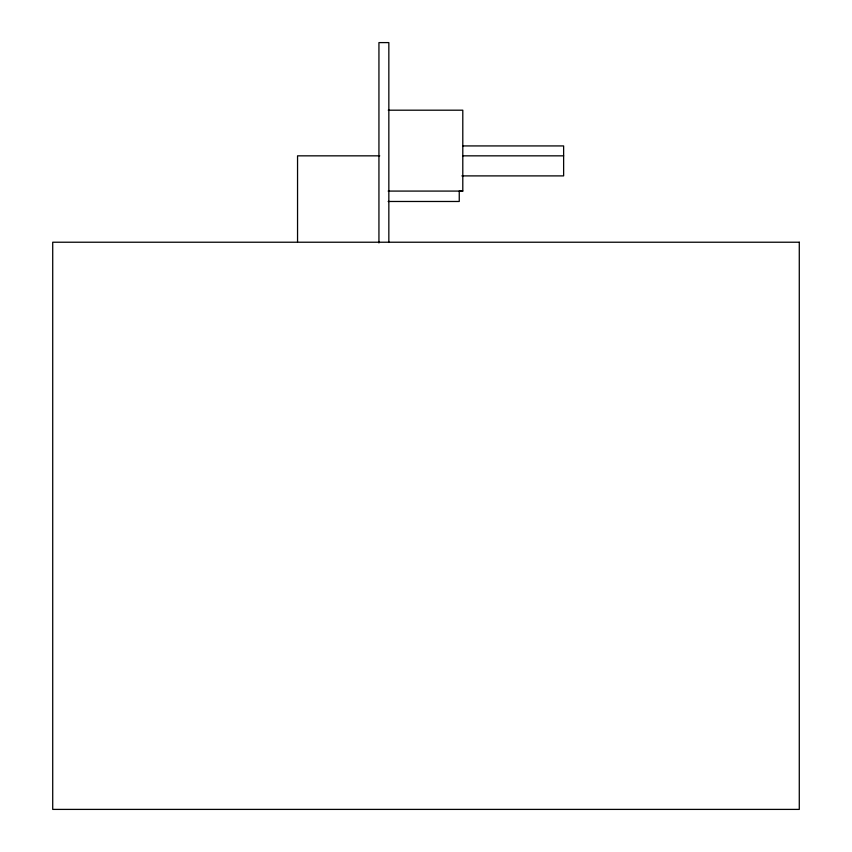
<?xml version="1.0" encoding="UTF-8"?>
<svg xmlns="http://www.w3.org/2000/svg" width="852" height="852" viewBox="0 0 852 852"><rect width="100%" height="100%" fill="white"/><g stroke="black" fill="none" stroke-linecap="round" stroke-linejoin="round"><path stroke-width="1.28" d="M388.256 110.196L462.796 110.196L462.796 191.082L388.15 191.082M462.796 145.926L563.63 145.926L563.63 175.895L461.89 175.895M379.726 155.841L297.55 155.841L297.55 241.819M462.796 155.841L563.63 155.841M462.796 191.04L459.249 191.04L459.249 201.477L388.15 201.477M388.842 242.479L388.842 42.6L378.938 42.6L378.938 242.937M799.282 242.224L52.717 242.224L52.717 809.4L799.282 809.4L799.282 242.224"/></g></svg>
